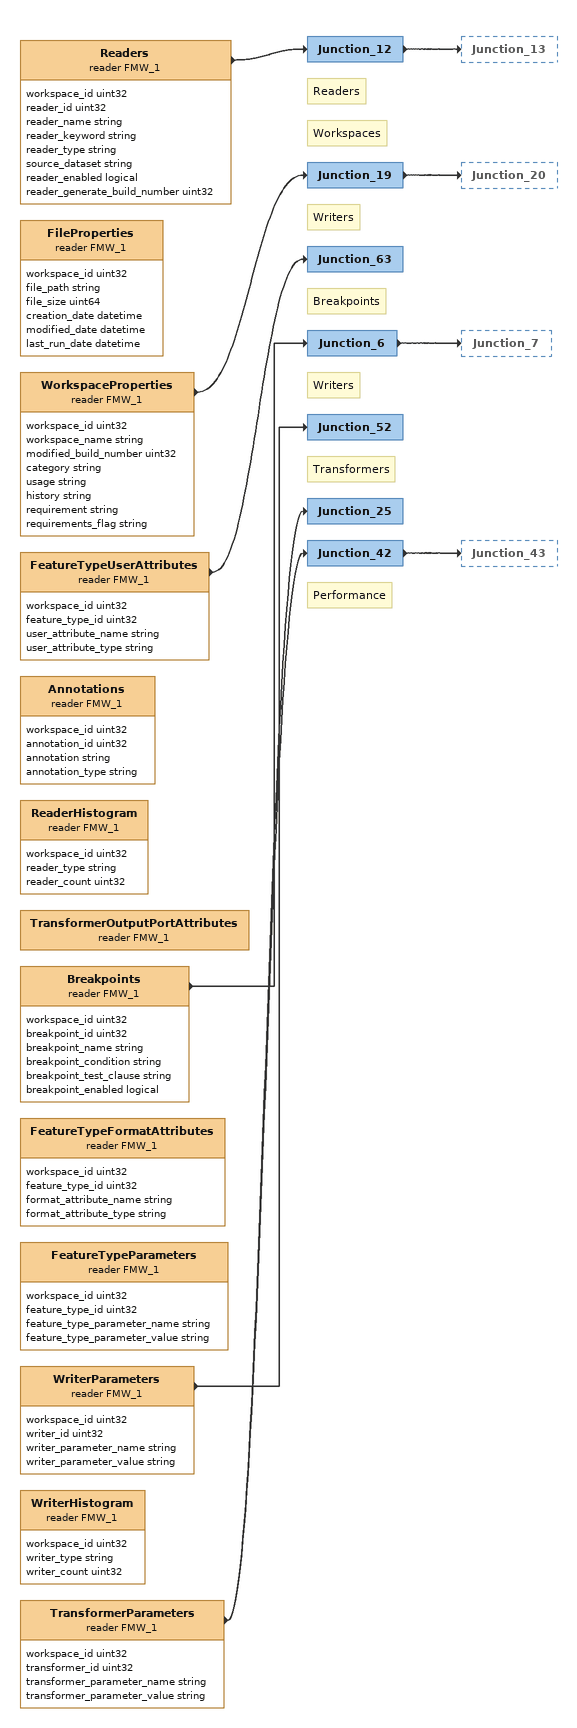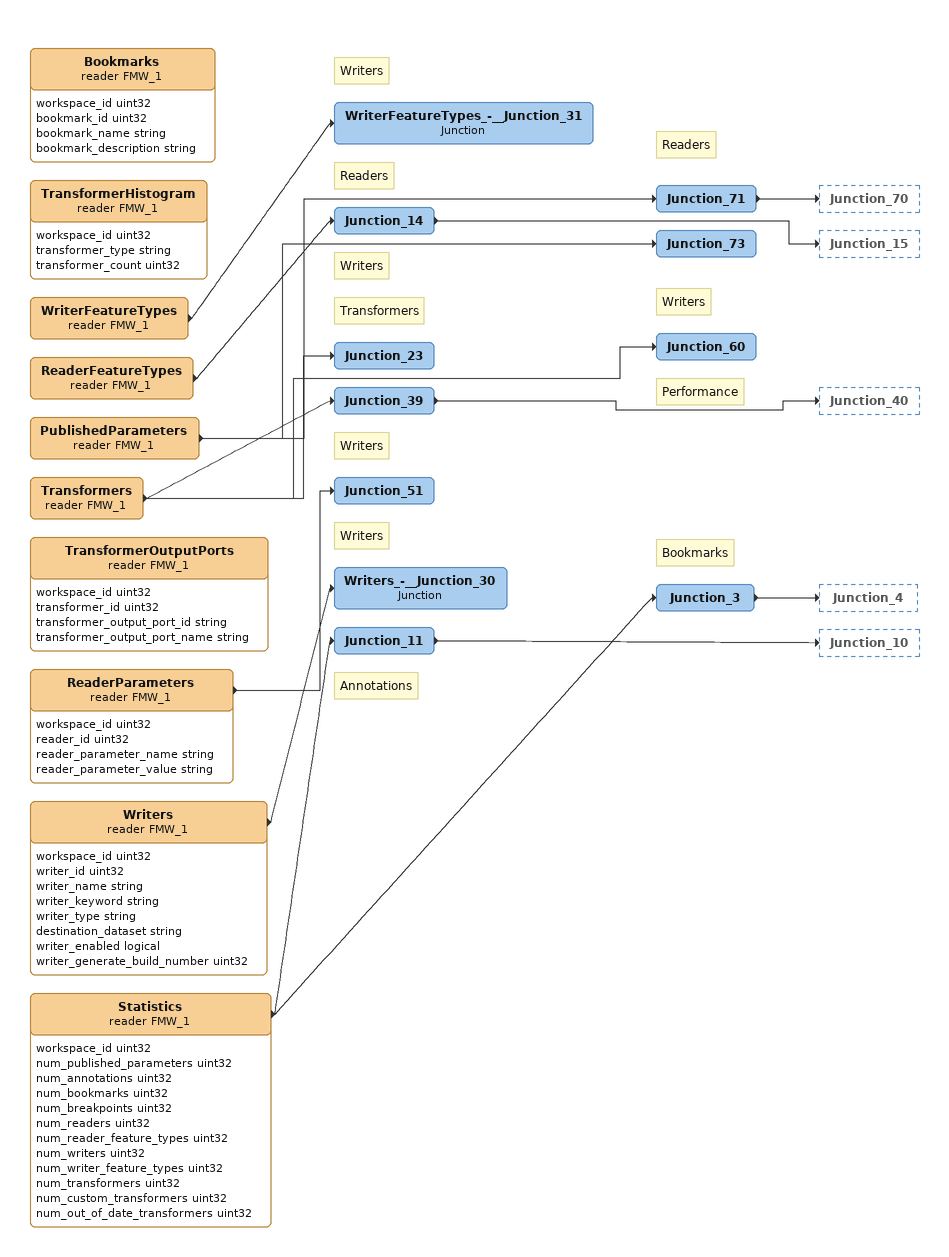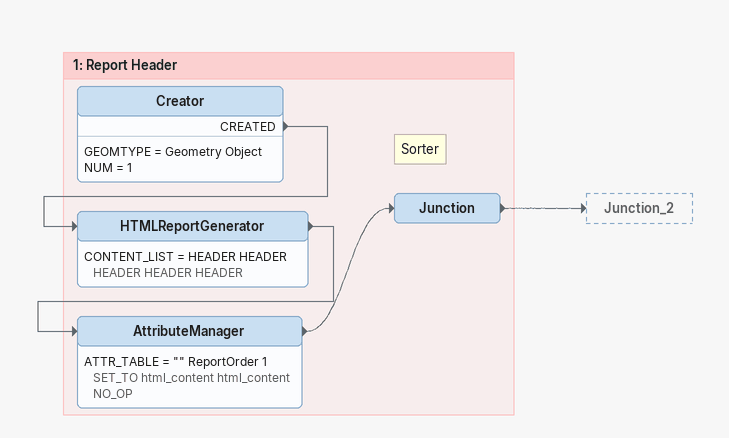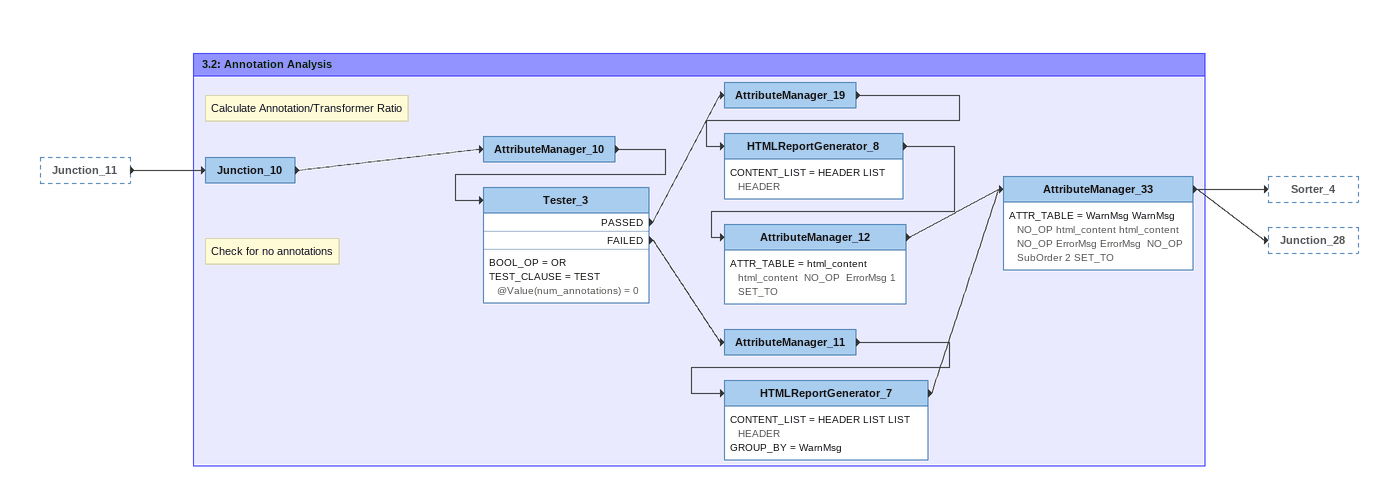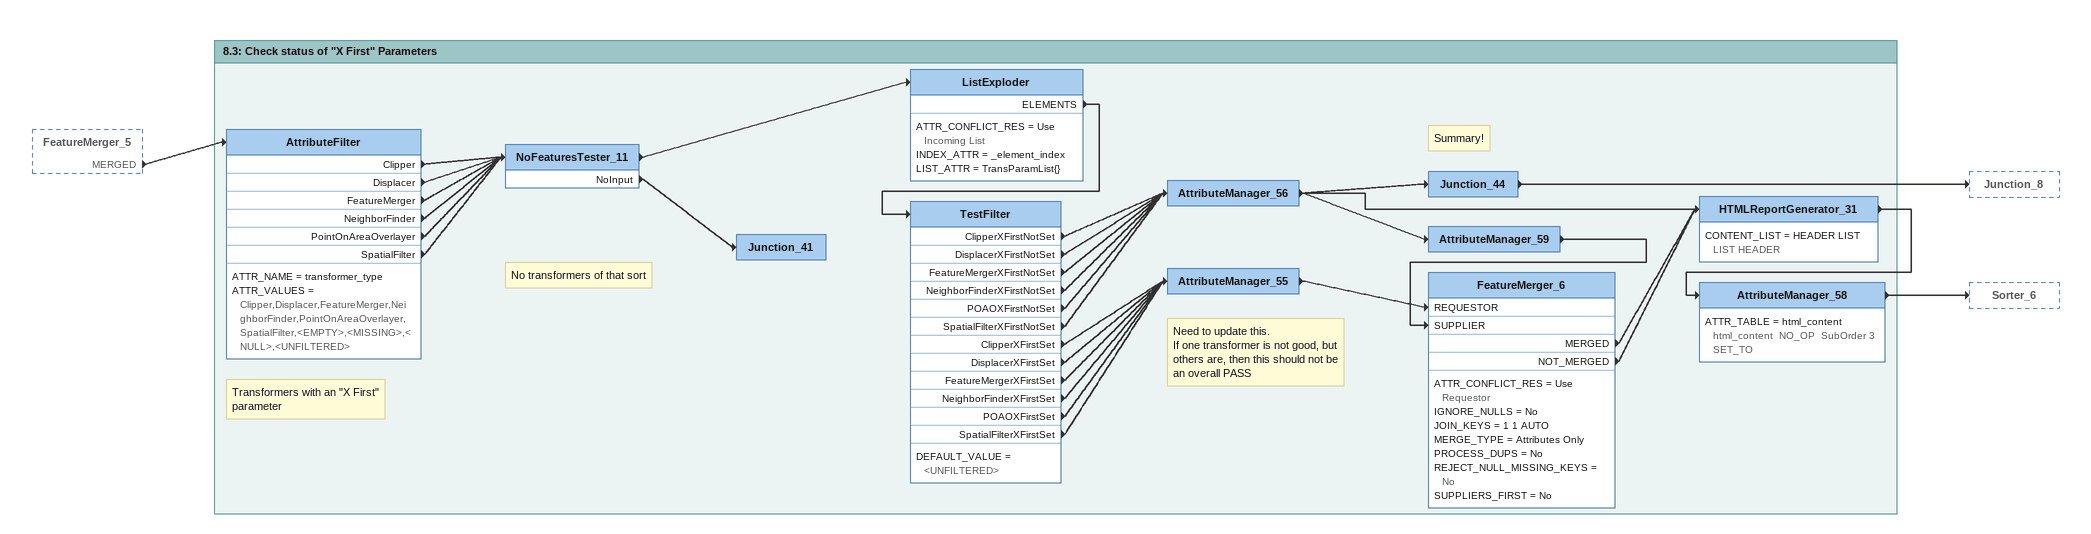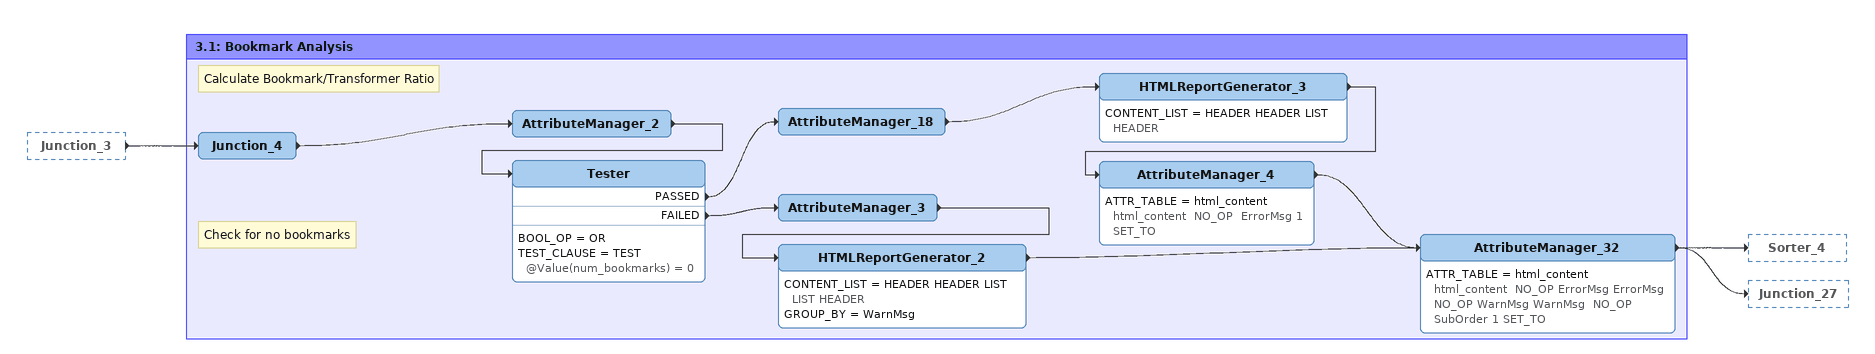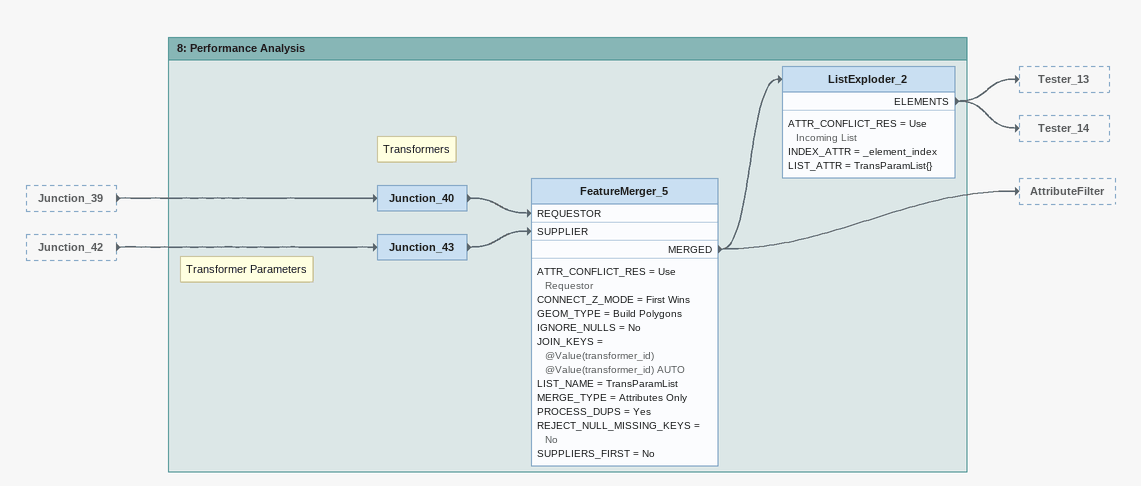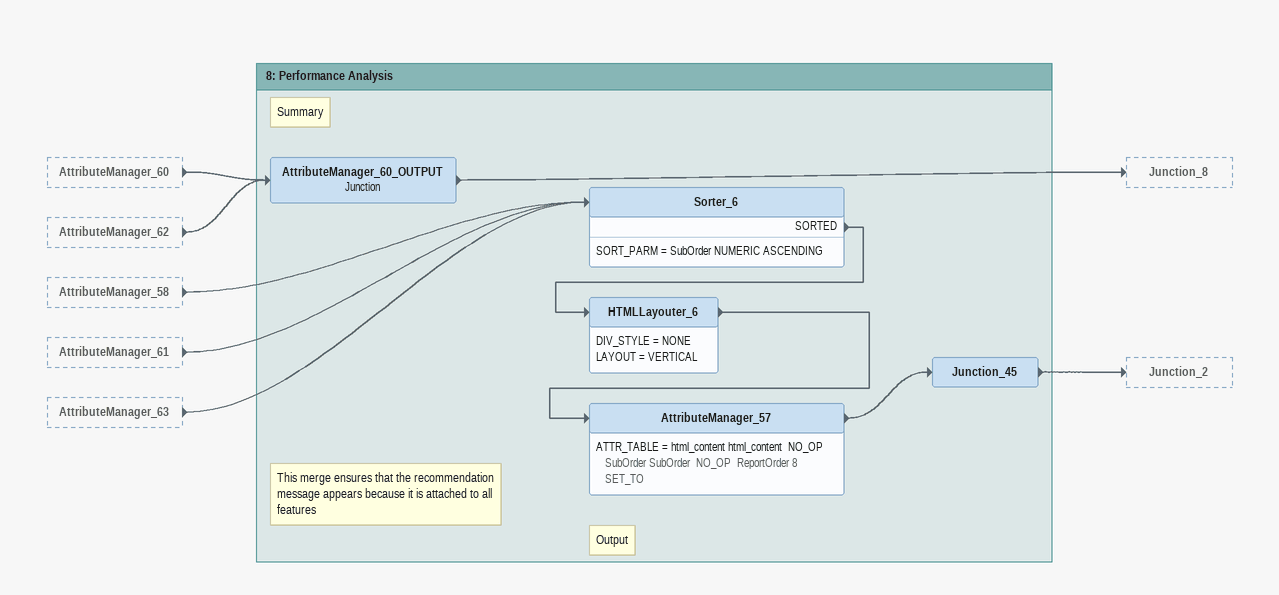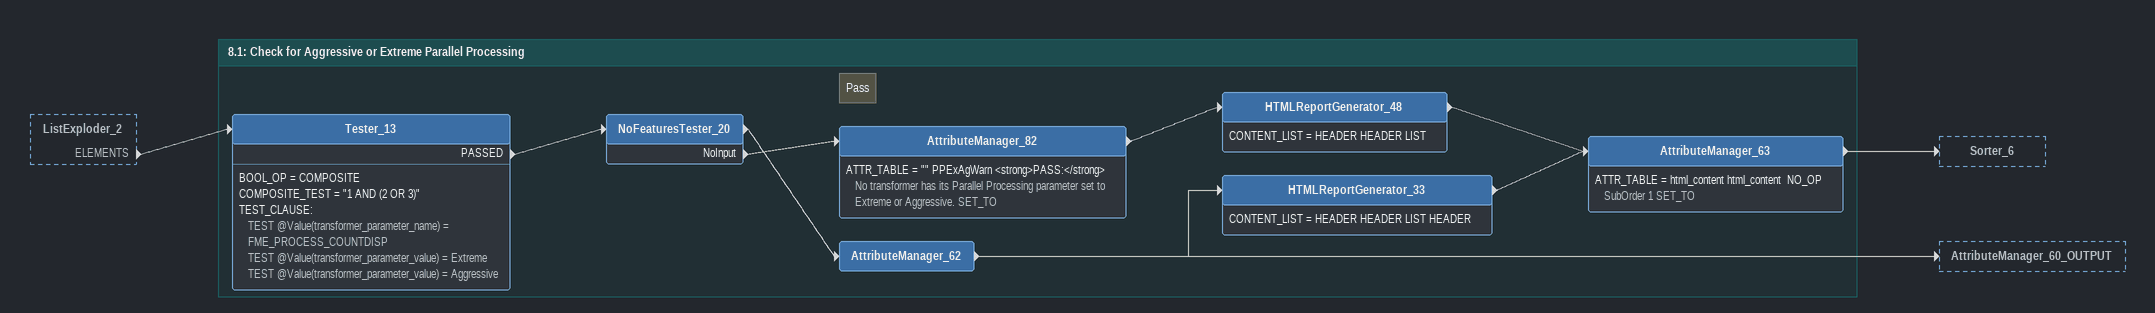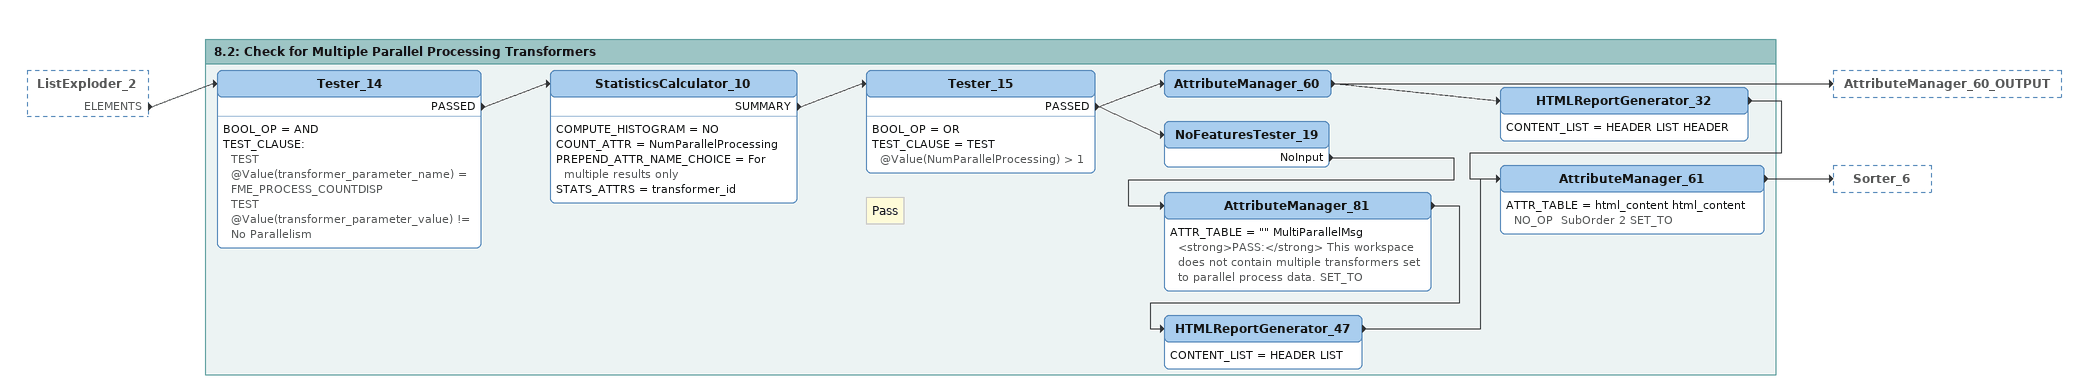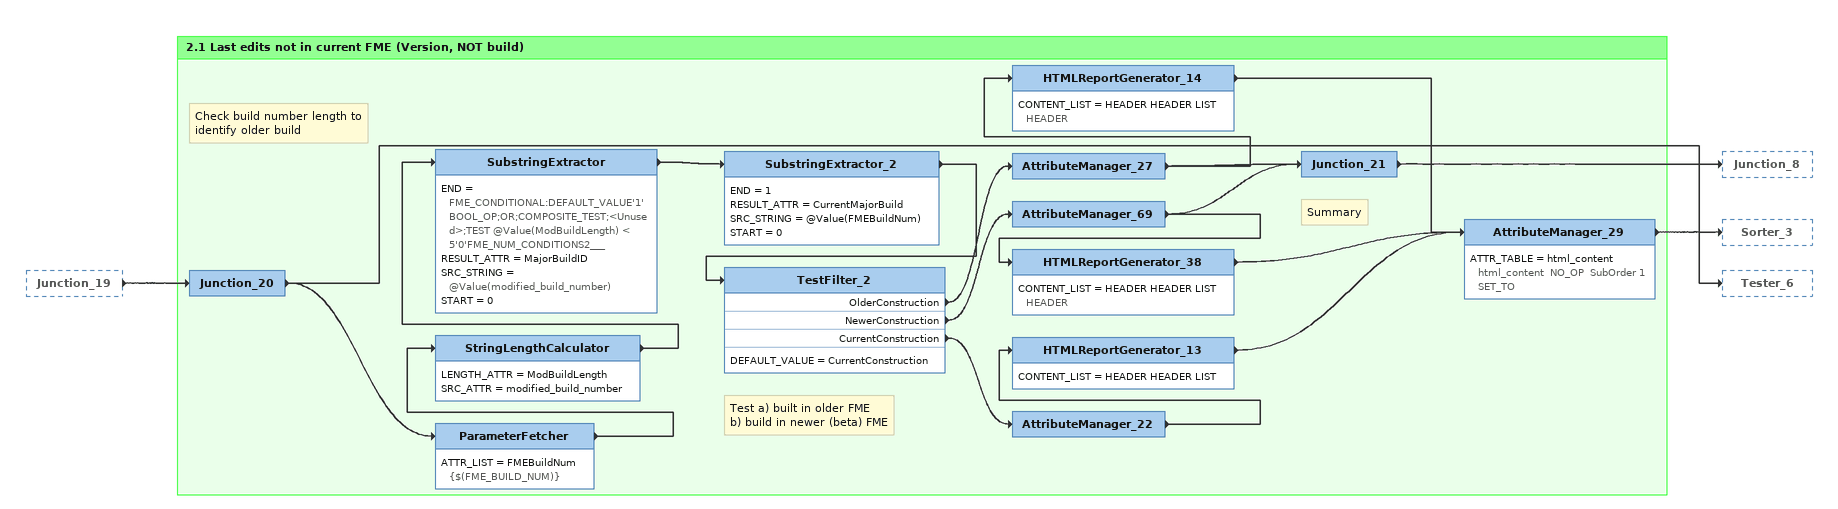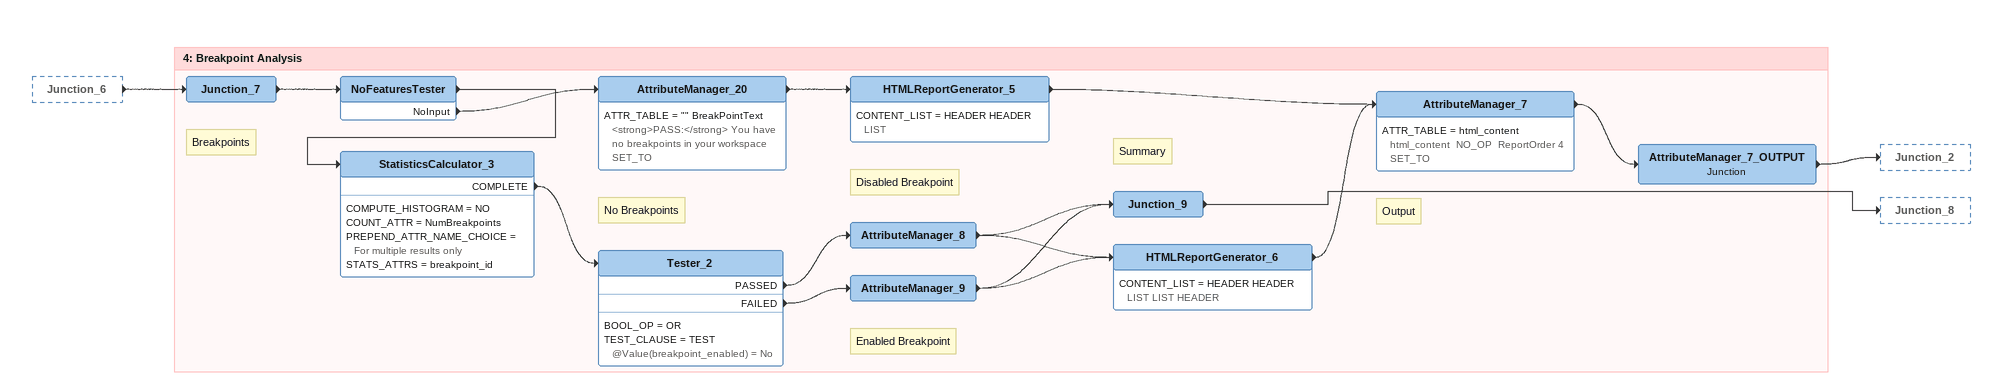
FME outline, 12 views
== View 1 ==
Readers (reader FMW_1)
    attributes: workspace_id uint32, reader_id uint32, reader_name string, reader_keyword string, reader_type string, source_dataset string, reader_enabled logical, reader_generate_build_number uint32
    -> Junction_12
Note: Readers
Junction_12
    -> Junction_13
FileProperties (reader FMW_1)
    attributes: workspace_id uint32, file_path string, file_size uint64, creation_date datetime, modified_date datetime, last_run_date datetime
WorkspaceProperties (reader FMW_1)
    attributes: workspace_id uint32, workspace_name string, modified_build_number uint32, category string, usage string, history string, requirement string, requirements_flag string
    -> Junction_19
Note: Workspaces
Junction_19
    -> Junction_20
FeatureTypeUserAttributes (reader FMW_1)
    attributes: workspace_id uint32, feature_type_id uint32, user_attribute_name string, user_attribute_type string
    -> Junction_63
Note: Writers
Junction_63
Annotations (reader FMW_1)
    attributes: workspace_id uint32, annotation_id uint32, annotation string, annotation_type string
ReaderHistogram (reader FMW_1)
    attributes: workspace_id uint32, reader_type string, reader_count uint32
TransformerOutputPortAttributes (reader FMW_1)
Breakpoints (reader FMW_1)
    attributes: workspace_id uint32, breakpoint_id uint32, breakpoint_name string, breakpoint_condition string, breakpoint_test_clause string, breakpoint_enabled logical
    -> Junction_6
Note: Breakpoints
Junction_6
    -> Junction_7
FeatureTypeFormatAttributes (reader FMW_1)
    attributes: workspace_id uint32, feature_type_id uint32, format_attribute_name string, format_attribute_type string
FeatureTypeParameters (reader FMW_1)
    attributes: workspace_id uint32, feature_type_id uint32, feature_type_parameter_name string, feature_type_parameter_value string
WriterParameters (reader FMW_1)
    attributes: workspace_id uint32, writer_id uint32, writer_parameter_name string, writer_parameter_value string
    -> Junction_52
Note: Writers
Junction_52
WriterHistogram (reader FMW_1)
    attributes: workspace_id uint32, writer_type string, writer_count uint32
TransformerParameters (reader FMW_1)
    attributes: workspace_id uint32, transformer_id uint32, transformer_parameter_name string, transformer_parameter_value string
    -> Junction_25
    -> Junction_42
Note: Transformers
Junction_25
Note: Performance
Junction_42
    -> Junction_43

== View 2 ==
Bookmarks (reader FMW_1)
    attributes: workspace_id uint32, bookmark_id uint32, bookmark_name string, bookmark_description string
TransformerHistogram (reader FMW_1)
    attributes: workspace_id uint32, transformer_type string, transformer_count uint32
WriterFeatureTypes (reader FMW_1)
    -> WriterFeatureTypes_-__Junction_31
Note: Writers
WriterFeatureTypes_-__Junction_31: Junction
ReaderFeatureTypes (reader FMW_1)
    -> Junction_14
Note: Readers
Junction_14
    -> Junction_15
PublishedParameters (reader FMW_1)
    -> Junction_71
    -> Junction_73
Note: Readers
Junction_71
    -> Junction_70
Note: Writers
Junction_73
Transformers (reader FMW_1)
    -> Junction_23
    -> Junction_39
    -> Junction_60
Note: Transformers
Junction_23
Note: Writers
Junction_60
Note: Performance
Junction_39
    -> Junction_40
TransformerOutputPorts (reader FMW_1)
    attributes: workspace_id uint32, transformer_id uint32, transformer_output_port_id string, transformer_output_port_name string
ReaderParameters (reader FMW_1)
    attributes: workspace_id uint32, reader_id uint32, reader_parameter_name string, reader_parameter_value string
    -> Junction_51
Note: Writers
Junction_51
Writers (reader FMW_1)
    attributes: workspace_id uint32, writer_id uint32, writer_name string, writer_keyword string, writer_type string, destination_dataset string, writer_enabled logical, writer_generate_build_number uint32
    -> Writers_-__Junction_30
Note: Writers
Writers_-__Junction_30: Junction
Statistics (reader FMW_1)
    attributes: workspace_id uint32, num_published_parameters uint32, num_annotations uint32, num_bookmarks uint32, num_breakpoints uint32, num_readers uint32, num_reader_feature_types uint32, num_writers uint32, num_writer_feature_types uint32, num_transformers uint32, num_custom_transformers uint32, num_out_of_date_transformers uint32
    -> Junction_3
    -> Junction_11
Note: Bookmarks
Junction_3
    -> Junction_4
Note: Annotations
Junction_11
    -> Junction_10

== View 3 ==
Bookmark: 1: Report Header
Creator
    GEOMTYPE = Geometry Object
    NUM = 1
    CREATED -> HTMLReportGenerator
HTMLReportGenerator
    CONTENT_LIST = HEADER HEADER HEADER HEADER HEADER
    -> AttributeManager
AttributeManager
    ATTR_TABLE = "" ReportOrder 1 SET_TO html_content html_content  NO_OP
    -> Junction
Note: Sorter
Junction
    -> Junction_2

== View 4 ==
Junction_11 [outside]
    -> Junction_10

Bookmark: 3.2: Annotation Analysis
Junction_10
    -> AttributeManager_10
Note: Calculate Annotation/Transformer Ratio
AttributeManager_10
    -> Tester_3
Note: Check for no annotations
Tester_3
    BOOL_OP = OR
    TEST_CLAUSE = TEST @Value(num_annotations) = 0
    PASSED -> AttributeManager_19
    FAILED -> AttributeManager_11
AttributeManager_19
    -> HTMLReportGenerator_8
HTMLReportGenerator_8
    CONTENT_LIST = HEADER LIST HEADER
    -> AttributeManager_12
AttributeManager_12
    ATTR_TABLE = html_content html_content  NO_OP  ErrorMsg 1 SET_TO
    -> AttributeManager_33
AttributeManager_11
    -> HTMLReportGenerator_7
HTMLReportGenerator_7
    CONTENT_LIST = HEADER LIST LIST HEADER
    GROUP_BY = WarnMsg
    -> AttributeManager_33
AttributeManager_33
    ATTR_TABLE = WarnMsg WarnMsg  NO_OP html_content html_content  NO_OP ErrorMsg ErrorMsg  NO_OP  SubOrder 2 SET_TO
    -> Sorter_4
    -> Junction_28

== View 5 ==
FeatureMerger_5 [outside]
    MERGED -> AttributeFilter

Bookmark: 8.3: Check status of "X First" Parameters
Note: Transformers with an "X First" parameter
AttributeFilter
    ATTR_NAME = transformer_type
    ATTR_VALUES = Clipper,Displacer,FeatureMerger,NeighborFinder,PointOnAreaOverlayer,SpatialFilter,<EMPTY>,<MISSING>,<NULL>,<UNFILTERED>
    Clipper -> NoFeaturesTester_11
    Displacer -> NoFeaturesTester_11
    FeatureMerger -> NoFeaturesTester_11
    NeighborFinder -> NoFeaturesTester_11
    PointOnAreaOverlayer -> NoFeaturesTester_11
    SpatialFilter -> NoFeaturesTester_11
NoFeaturesTester_11
    NoInput -> Junction_41
    -> ListExploder
ListExploder
    ATTR_CONFLICT_RES = Use Incoming List
    INDEX_ATTR = _element_index
    LIST_ATTR = TransParamList{}
    ELEMENTS -> TestFilter
TestFilter
    DEFAULT_VALUE = <UNFILTERED>
    ClipperXFirstNotSet -> AttributeManager_56
    DisplacerXFirstNotSet -> AttributeManager_56
    FeatureMergerXFirstNotSet -> AttributeManager_56
    NeighborFinderXFirstNotSet -> AttributeManager_56
    POAOXFirstNotSet -> AttributeManager_56
    SpatialFilterXFirstNotSet -> AttributeManager_56
    ClipperXFirstSet -> AttributeManager_55
    DisplacerXFirstSet -> AttributeManager_55
    FeatureMergerXFirstSet -> AttributeManager_55
    NeighborFinderXFirstSet -> AttributeManager_55
    POAOXFirstSet -> AttributeManager_55
    SpatialFilterXFirstSet -> AttributeManager_55
AttributeManager_56
    -> Junction_44
    -> HTMLReportGenerator_31
    -> AttributeManager_59
Note: Summary!
Junction_44
    -> Junction_8
AttributeManager_59
    -> FeatureMerger_6 [SUPPLIER]
Note: Need to update this. / If one transformer is not good, but others are, then this should not be an overall PASS
AttributeManager_55
    -> FeatureMerger_6 [REQUESTOR]
FeatureMerger_6
    ATTR_CONFLICT_RES = Use Requestor
    IGNORE_NULLS = No
    JOIN_KEYS = 1 1 AUTO
    MERGE_TYPE = Attributes Only
    PROCESS_DUPS = No
    REJECT_NULL_MISSING_KEYS = No
    SUPPLIERS_FIRST = No
    MERGED -> HTMLReportGenerator_31
    NOT_MERGED -> HTMLReportGenerator_31
HTMLReportGenerator_31
    CONTENT_LIST = HEADER LIST LIST HEADER
    -> AttributeManager_58
AttributeManager_58
    ATTR_TABLE = html_content html_content  NO_OP  SubOrder 3 SET_TO
    -> Sorter_6
Note: No transformers of that sort
Junction_41

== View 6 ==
Junction_3 [outside]
    -> Junction_4

Bookmark: 3.1: Bookmark Analysis
Junction_4
    -> AttributeManager_2
Note: Calculate Bookmark/Transformer Ratio
AttributeManager_2
    -> Tester
Note: Check for no bookmarks
Tester
    BOOL_OP = OR
    TEST_CLAUSE = TEST @Value(num_bookmarks) = 0
    PASSED -> AttributeManager_18
    FAILED -> AttributeManager_3
AttributeManager_18
    -> HTMLReportGenerator_3
HTMLReportGenerator_3
    CONTENT_LIST = HEADER HEADER LIST HEADER
    -> AttributeManager_4
AttributeManager_4
    ATTR_TABLE = html_content html_content  NO_OP  ErrorMsg 1 SET_TO
    -> AttributeManager_32
AttributeManager_3
    -> HTMLReportGenerator_2
HTMLReportGenerator_2
    CONTENT_LIST = HEADER HEADER LIST LIST HEADER
    GROUP_BY = WarnMsg
    -> AttributeManager_32
AttributeManager_32
    ATTR_TABLE = html_content html_content  NO_OP ErrorMsg ErrorMsg  NO_OP WarnMsg WarnMsg  NO_OP  SubOrder 1 SET_TO
    -> Sorter_4
    -> Junction_27

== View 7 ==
Junction_39 [outside]
    -> Junction_40
Junction_42 [outside]
    -> Junction_43

Bookmark: 8: Performance Analysis
Note: Transformer Parameters
Junction_43
    -> FeatureMerger_5 [SUPPLIER]
Note: Transformers
Junction_40
    -> FeatureMerger_5 [REQUESTOR]
FeatureMerger_5
    ATTR_CONFLICT_RES = Use Requestor
    CONNECT_Z_MODE = First Wins
    GEOM_TYPE = Build Polygons
    IGNORE_NULLS = No
    JOIN_KEYS = @Value(transformer_id) @Value(transformer_id) AUTO
    LIST_NAME = TransParamList
    MERGE_TYPE = Attributes Only
    PROCESS_DUPS = Yes
    REJECT_NULL_MISSING_KEYS = No
    SUPPLIERS_FIRST = No
    MERGED -> AttributeFilter
    MERGED -> ListExploder_2
ListExploder_2
    ATTR_CONFLICT_RES = Use Incoming List
    INDEX_ATTR = _element_index
    LIST_ATTR = TransParamList{}
    ELEMENTS -> Tester_13
    ELEMENTS -> Tester_14

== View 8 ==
AttributeManager_60 [outside]
    -> AttributeManager_60_OUTPUT
AttributeManager_62 [outside]
    -> AttributeManager_60_OUTPUT
AttributeManager_58 [outside]
    -> Sorter_6
AttributeManager_61 [outside]
    -> Sorter_6
AttributeManager_63 [outside]
    -> Sorter_6

Bookmark: 8: Performance Analysis
Note: Summary
AttributeManager_60_OUTPUT: Junction
    -> Junction_8
Sorter_6
    SORT_PARM = SubOrder NUMERIC ASCENDING
    SORTED -> HTMLLayouter_6
HTMLLayouter_6
    DIV_STYLE = NONE
    LAYOUT = VERTICAL
    -> AttributeManager_57
Note: This merge ensures that the recommendation message appears because it is attached to all features
AttributeManager_57
    ATTR_TABLE = html_content html_content  NO_OP SubOrder SubOrder  NO_OP  ReportOrder 8 SET_TO
    -> Junction_45
Note: Output
Junction_45
    -> Junction_2

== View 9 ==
ListExploder_2 [outside]
    ELEMENTS -> Tester_13

Bookmark: 8.1: Check for Aggressive or Extreme Parallel Processing
Tester_13
    BOOL_OP = COMPOSITE
    COMPOSITE_TEST = "1 AND (2 OR 3)"
    TEST_CLAUSE:
      TEST @Value(transformer_parameter_name) = FME_PROCESS_COUNTDISP
      TEST @Value(transformer_parameter_value) = Extreme
      TEST @Value(transformer_parameter_value) = Aggressive
    PASSED -> NoFeaturesTester_20
NoFeaturesTester_20
    NoInput -> AttributeManager_82
    -> AttributeManager_62
Note: Pass
AttributeManager_82
    ATTR_TABLE = "" PPExAgWarn <strong>PASS:</strong> No transformer has its Parallel Processing parameter set to Extreme or Aggressive. SET_TO
    -> HTMLReportGenerator_48
HTMLReportGenerator_48
    CONTENT_LIST = HEADER HEADER LIST
    -> AttributeManager_63
AttributeManager_62
    -> AttributeManager_60_OUTPUT
    -> HTMLReportGenerator_33
HTMLReportGenerator_33
    CONTENT_LIST = HEADER HEADER LIST HEADER
    -> AttributeManager_63
AttributeManager_63
    ATTR_TABLE = html_content html_content  NO_OP  SubOrder 1 SET_TO
    -> Sorter_6

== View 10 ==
ListExploder_2 [outside]
    ELEMENTS -> Tester_14

Bookmark: 8.2: Check for Multiple Parallel Processing Transformers
Tester_14
    BOOL_OP = AND
    TEST_CLAUSE:
      TEST @Value(transformer_parameter_name) = FME_PROCESS_COUNTDISP
      TEST @Value(transformer_parameter_value) != No Parallelism
    PASSED -> StatisticsCalculator_10
StatisticsCalculator_10
    COMPUTE_HISTOGRAM = NO
    COUNT_ATTR = NumParallelProcessing
    PREPEND_ATTR_NAME_CHOICE = For multiple results only
    STATS_ATTRS = transformer_id
    SUMMARY -> Tester_15
Tester_15
    BOOL_OP = OR
    TEST_CLAUSE = TEST @Value(NumParallelProcessing) > 1
    PASSED -> AttributeManager_60
    PASSED -> NoFeaturesTester_19
AttributeManager_60
    -> AttributeManager_60_OUTPUT
    -> HTMLReportGenerator_32
HTMLReportGenerator_32
    CONTENT_LIST = HEADER LIST HEADER
    -> AttributeManager_61
NoFeaturesTester_19
    NoInput -> AttributeManager_81
Note: Pass
AttributeManager_81
    ATTR_TABLE = "" MultiParallelMsg <strong>PASS:</strong> This workspace does not contain multiple transformers set to parallel process data. SET_TO
    -> HTMLReportGenerator_47
HTMLReportGenerator_47
    CONTENT_LIST = HEADER LIST
    -> AttributeManager_61
AttributeManager_61
    ATTR_TABLE = html_content html_content  NO_OP  SubOrder 2 SET_TO
    -> Sorter_6

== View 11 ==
Junction_19 [outside]
    -> Junction_20

Bookmark: 2.1 Last edits not in current FME (Version, NOT build)
Junction_20
    -> ParameterFetcher
    -> Tester_6
ParameterFetcher
    ATTR_LIST = FMEBuildNum {$(FME_BUILD_NUM)}
    -> StringLengthCalculator
StringLengthCalculator
    LENGTH_ATTR = ModBuildLength
    SRC_ATTR = modified_build_number
    -> SubstringExtractor
Note: Check build number length to identify older build
SubstringExtractor
    END = FME_CONDITIONAL:DEFAULT_VALUE'1'BOOL_OP;OR;COMPOSITE_TEST;<Unused>;TEST @Value(ModBuildLength) < 5'0'FME_NUM_CONDITIONS2___
    RESULT_ATTR = MajorBuildID
    SRC_STRING = @Value(modified_build_number)
    START = 0
    -> SubstringExtractor_2
SubstringExtractor_2
    END = 1
    RESULT_ATTR = CurrentMajorBuild
    SRC_STRING = @Value(FMEBuildNum)
    START = 0
    -> TestFilter_2
Note: Test a) built in older FME / b) build in newer (beta) FME
TestFilter_2
    DEFAULT_VALUE = CurrentConstruction
    OlderConstruction -> AttributeManager_27
    NewerConstruction -> AttributeManager_69
    CurrentConstruction -> AttributeManager_22
AttributeManager_27
    -> HTMLReportGenerator_14
    -> Junction_21
HTMLReportGenerator_14
    CONTENT_LIST = HEADER HEADER LIST HEADER
    -> AttributeManager_29
AttributeManager_69
    -> HTMLReportGenerator_38
    -> Junction_21
Note: Summary
Junction_21
    -> Junction_8
HTMLReportGenerator_38
    CONTENT_LIST = HEADER HEADER LIST HEADER
    -> AttributeManager_29
AttributeManager_22
    -> HTMLReportGenerator_13
HTMLReportGenerator_13
    CONTENT_LIST = HEADER HEADER LIST
    -> AttributeManager_29
AttributeManager_29
    ATTR_TABLE = html_content html_content  NO_OP  SubOrder 1 SET_TO
    -> Sorter_3

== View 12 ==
Junction_6 [outside]
    -> Junction_7

Bookmark: 4: Breakpoint Analysis
Note: Breakpoints
Junction_7
    -> NoFeaturesTester
NoFeaturesTester
    NoInput -> AttributeManager_20
    -> StatisticsCalculator_3
Note: No Breakpoints
AttributeManager_20
    ATTR_TABLE = "" BreakPointText <strong>PASS:</strong> You have no breakpoints in your workspace SET_TO
    -> HTMLReportGenerator_5
HTMLReportGenerator_5
    CONTENT_LIST = HEADER HEADER LIST
    -> AttributeManager_7
StatisticsCalculator_3
    COMPUTE_HISTOGRAM = NO
    COUNT_ATTR = NumBreakpoints
    PREPEND_ATTR_NAME_CHOICE = For multiple results only
    STATS_ATTRS = breakpoint_id
    COMPLETE -> Tester_2
Tester_2
    BOOL_OP = OR
    TEST_CLAUSE = TEST @Value(breakpoint_enabled) = No
    PASSED -> AttributeManager_8
    FAILED -> AttributeManager_9
Note: Disabled Breakpoint
AttributeManager_8
    -> Junction_9
    -> HTMLReportGenerator_6
Note: Enabled Breakpoint
AttributeManager_9
    -> Junction_9
    -> HTMLReportGenerator_6
Note: Summary
Junction_9
    -> Junction_8
HTMLReportGenerator_6
    CONTENT_LIST = HEADER HEADER LIST LIST HEADER
    -> AttributeManager_7
AttributeManager_7
    ATTR_TABLE = html_content html_content  NO_OP  ReportOrder 4 SET_TO
    -> AttributeManager_7_OUTPUT
Note: Output
AttributeManager_7_OUTPUT: Junction
    -> Junction_2
